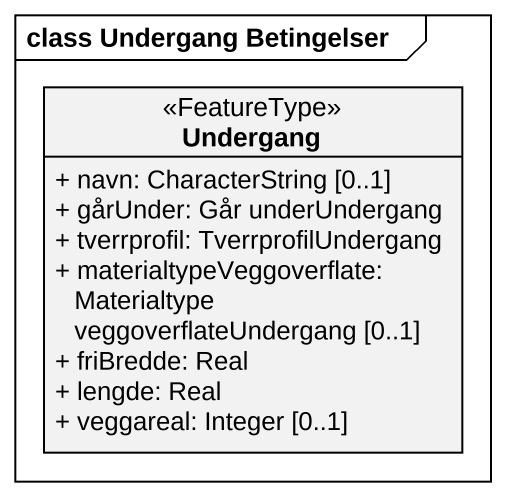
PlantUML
@startuml
mainframe class Undergang Betingelser
hide circle
hide empty members
skinparam classAttributeIconSize 0
class Undergang <<FeatureType>> {
  + navn: CharacterString [0..1]
  + gårUnder: Går underUndergang
  + tverrprofil: TverrprofilUndergang
  + materialtypeVeggoverflate: Materialtype veggoverflateUndergang [0..1]
  + friBredde: Real
  + lengde: Real
  + veggareal: Integer [0..1]
}
@enduml
